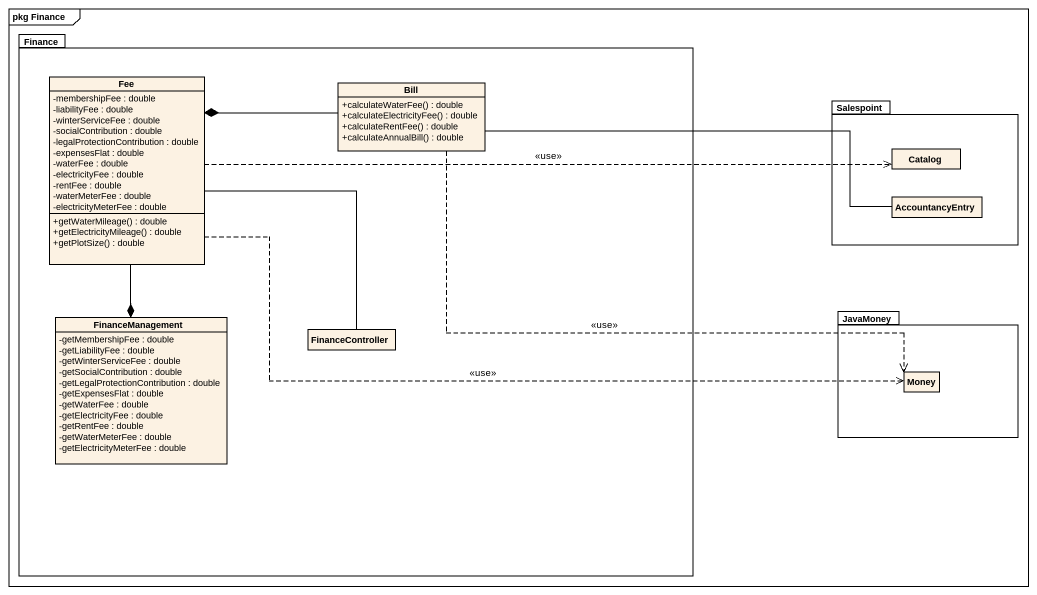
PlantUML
@startuml
mainframe pkg Finance
hide circle
hide empty members
skinparam classAttributeIconSize 0
package Finance {
  class Fee {
    -membershipFee : double
    -liabilityFee : double
    -winterServiceFee : double
    -socialContribution : double
    -legalProtectionContribution : double
    -expensesFlat : double
    -waterFee : double
    -electricityFee : double
    -rentFee : double
    -waterMeterFee : double
    -electricityMeterFee : double
    +getWaterMileage() : double
    +getElectricityMileage() : double
    +getPlotSize() : double
  }
  class Bill {
    +calculateWaterFee() : double
    +calculateElectricityFee() : double
    +calculateRentFee() : double
    +calculateAnnualBill() : double
  }
  class FinanceManagement {
    -getMembershipFee : double
    -getLiabilityFee : double
    -getWinterServiceFee : double
    -getSocialContribution : double
    -getLegalProtectionContribution : double
    -getExpensesFlat : double
    -getWaterFee : double
    -getElectricityFee : double
    -getRentFee : double
    -getWaterMeterFee : double
    -getElectricityMeterFee : double
  }
  class FinanceController
}
package Salespoint {
  class Catalog
  class AccountancyEntry
}
package JavaMoney {
  class Money
}
Fee *-right- Bill
Fee .right.> Catalog : <<use>>
Fee -- FinanceController
Fee .right.> Money : <<use>>
Bill -right- AccountancyEntry
Bill .right.> Money : <<use>>
FinanceManagement *-up- Fee
@enduml
